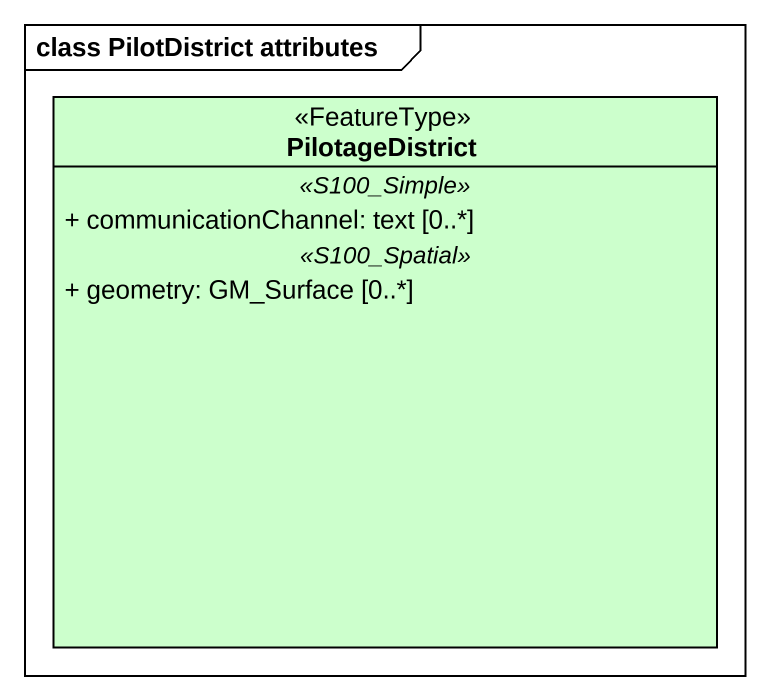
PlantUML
@startuml
mainframe class PilotDistrict attributes
hide circle
hide empty members
skinparam classAttributeIconSize 0
class PilotageDistrict <<FeatureType>> #CCFFCC {
  .. <<S100_Simple>> ..
  + communicationChannel: text [0..*]
  .. <<S100_Spatial>> ..
  + geometry: GM_Surface [0..*]
}
@enduml
